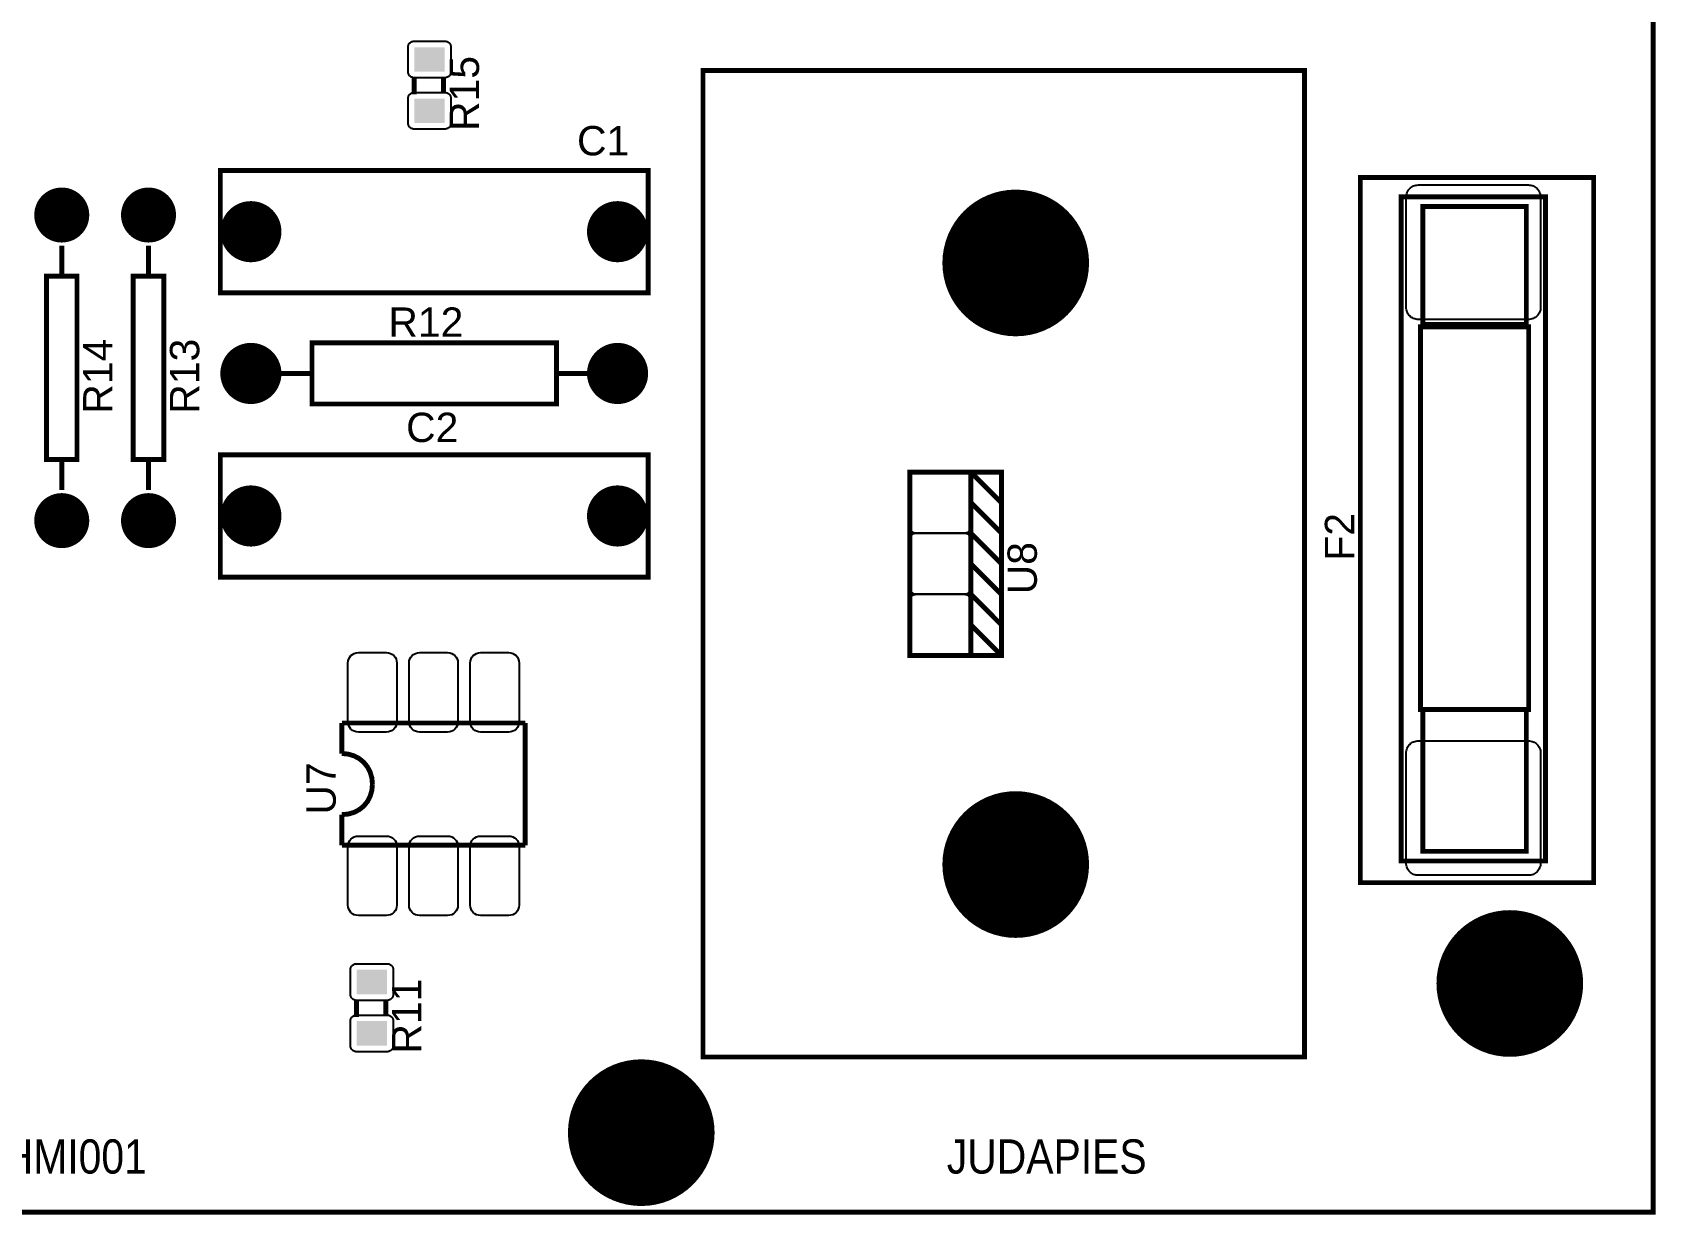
# Model space of a CAD drawing. Header units: inches. Extents: x -3.96 to 3.96, y -2.08 to 2.07.
# Drawn here: x 1.299 to 3.955, y -2.079 to -0.145 of the extents above; entities that cross this region are included whole.
import ezdxf

# ---------------------------------------------------------------- set-up
doc = ezdxf.new("R2010")
doc.units = ezdxf.units.IN
doc.layers.get('0').update_dxf_attribs({"linetype": 'CONTINUOUS'})

# ---------------------------------------------------------------- blocks, each defined once
blk = doc.blocks.new('RPAD')
blk.add_trace([(-0.5, -0.5), (-0.5, 0.5), (0.5, -0.5), (0.5, 0.5)])
blk = doc.blocks.new('EPAD')
at = {"const_width": 0.5}
blk.add_lwpolyline([(-0.25, 0, 1), (0.25, 0, 1)], format="xyb", close=True, dxfattribs=at)

msp = doc.modelspace()

# ---------------------------------------------------------------- linework, layer by layer
at = {"const_width": 0.008}
for points in [[(-3.883547, -2.074882), (3.951437, -2.074882), (3.951437, 2.058976), (-3.883547, 2.058976), (-3.883547, -2.074882)], [(-3.883547, -2.074882), (3.951437, -2.074882), (3.951437, 2.058976), (-3.883547, 2.058976), (-3.883547, -2.074882)], [(-3.883547, -2.074882), (3.951437, -2.074882), (3.951437, 2.058976), (-3.883547, 2.058976), (-3.883547, -2.074882)], [(2.39665, -1.821213), (3.380902, -1.821213), (3.380902, -0.207039), (2.39665, -0.207039), (2.39665, -1.821213)], [(2.39665, -1.821213), (3.380902, -1.821213), (3.380902, -0.207039), (2.39665, -0.207039), (2.39665, -1.821213)], [(2.39665, -1.821213), (3.380902, -1.821213), (3.380902, -0.207039), (2.39665, -0.207039), (2.39665, -1.821213)], [(1.924248, -0.218055), (1.924248, -0.246055)], [(1.924248, -0.218055), (1.924248, -0.246055)], [(1.924248, -0.218055), (1.924248, -0.246055)], [(1.972248, -0.218055), (1.972248, -0.245055)], [(1.972248, -0.218055), (1.972248, -0.245055)], [(1.972248, -0.218055), (1.972248, -0.245055)], [(1.606906, -0.570831), (2.306906, -0.570831), (2.306906, -0.370831), (1.606906, -0.370831), (1.606906, -0.570831)], [(1.606906, -0.570831), (2.306906, -0.570831), (2.306906, -0.370831), (1.606906, -0.370831), (1.606906, -0.570831)], [(1.606906, -0.570831), (2.306906, -0.570831), (2.306906, -0.370831), (1.606906, -0.370831), (1.606906, -0.570831)], [(3.472319, -1.535882), (3.854209, -1.535882), (3.854209, -0.382339), (3.472319, -0.382339), (3.472319, -1.535882)], [(3.472319, -1.535882), (3.854209, -1.535882), (3.854209, -0.382339), (3.472319, -0.382339), (3.472319, -1.535882)], [(3.472319, -1.535882), (3.854209, -1.535882), (3.854209, -0.382339), (3.472319, -0.382339), (3.472319, -1.535882)], [(3.539248, -1.500449), (3.775469, -1.500449), (3.775469, -0.413835), (3.539248, -0.413835), (3.539248, -1.500449)], [(3.539248, -1.500449), (3.775469, -1.500449), (3.775469, -0.413835), (3.539248, -0.413835), (3.539248, -1.500449)], [(3.539248, -1.500449), (3.775469, -1.500449), (3.775469, -0.413835), (3.539248, -0.413835), (3.539248, -1.500449)], [(3.574681, -0.622496), (3.743972, -0.622496), (3.743972, -0.429583), (3.574681, -0.429583), (3.574681, -0.622496)], [(3.574681, -0.622496), (3.743972, -0.622496), (3.743972, -0.429583), (3.574681, -0.429583), (3.574681, -0.622496)], [(3.574681, -0.622496), (3.743972, -0.622496), (3.743972, -0.429583), (3.574681, -0.429583), (3.574681, -0.622496)], [(1.347406, -0.493587), (1.347406, -0.543587)], [(1.347406, -0.493587), (1.347406, -0.543587)], [(1.347406, -0.493587), (1.347406, -0.543587)], [(1.489406, -0.493587), (1.489406, -0.543587)], [(1.489406, -0.493587), (1.489406, -0.543587)], [(1.489406, -0.493587), (1.489406, -0.543587)], [(1.322406, -0.843587), (1.372406, -0.843587), (1.372406, -0.543587), (1.322406, -0.543587), (1.322406, -0.843587)], [(1.322406, -0.843587), (1.372406, -0.843587), (1.372406, -0.543587), (1.322406, -0.543587), (1.322406, -0.843587)], [(1.322406, -0.843587), (1.372406, -0.843587), (1.372406, -0.543587), (1.322406, -0.543587), (1.322406, -0.843587)], [(1.464406, -0.843587), (1.514406, -0.843587), (1.514406, -0.543587), (1.464406, -0.543587), (1.464406, -0.843587)], [(1.464406, -0.843587), (1.514406, -0.843587), (1.514406, -0.543587), (1.464406, -0.543587), (1.464406, -0.843587)], [(1.464406, -0.843587), (1.514406, -0.843587), (1.514406, -0.543587), (1.464406, -0.543587), (1.464406, -0.843587)], [(3.570744, -1.252417), (3.747909, -1.252417), (3.747909, -0.626433), (3.570744, -0.626433), (3.570744, -1.252417)], [(3.570744, -1.252417), (3.747909, -1.252417), (3.747909, -0.626433), (3.570744, -0.626433), (3.570744, -1.252417)], [(3.570744, -1.252417), (3.747909, -1.252417), (3.747909, -0.626433), (3.570744, -0.626433), (3.570744, -1.252417)], [(1.756906, -0.752815), (2.156906, -0.752815), (2.156906, -0.652815), (1.756906, -0.652815), (1.756906, -0.752815)], [(1.756906, -0.752815), (2.156906, -0.752815), (2.156906, -0.652815), (1.756906, -0.652815), (1.756906, -0.752815)], [(1.756906, -0.752815), (2.156906, -0.752815), (2.156906, -0.652815), (1.756906, -0.652815), (1.756906, -0.752815)], [(1.706906, -0.702815), (1.756906, -0.702815)], [(1.706906, -0.702815), (1.756906, -0.702815)], [(1.706906, -0.702815), (1.756906, -0.702815)], [(2.156906, -0.702815), (2.206906, -0.702815)], [(2.156906, -0.702815), (2.206906, -0.702815)], [(2.156906, -0.702815), (2.206906, -0.702815)], [(1.347406, -0.843587), (1.347406, -0.893587)], [(1.347406, -0.843587), (1.347406, -0.893587)], [(1.347406, -0.843587), (1.347406, -0.893587)], [(1.489406, -0.843587), (1.489406, -0.893587)], [(1.489406, -0.843587), (1.489406, -0.893587)], [(1.489406, -0.843587), (1.489406, -0.893587)], [(1.606906, -1.035988), (2.306906, -1.035988), (2.306906, -0.835988), (1.606906, -0.835988), (1.606906, -1.035988)], [(1.606906, -1.035988), (2.306906, -1.035988), (2.306906, -0.835988), (1.606906, -0.835988), (1.606906, -1.035988)], [(1.606906, -1.035988), (2.306906, -1.035988), (2.306906, -0.835988), (1.606906, -0.835988), (1.606906, -1.035988)], [(2.735035, -1.164126), (2.835035, -1.164126), (2.835035, -0.864126), (2.735035, -0.864126), (2.735035, -1.164126)], [(2.735035, -1.164126), (2.835035, -1.164126), (2.835035, -0.864126), (2.735035, -0.864126), (2.735035, -1.164126)], [(2.735035, -1.164126), (2.835035, -1.164126), (2.835035, -0.864126), (2.735035, -0.864126), (2.735035, -1.164126)], [(2.835035, -0.864126), (2.885035, -0.864126), (2.885035, -1.164126), (2.835035, -1.164126)], [(2.835035, -0.864126), (2.885035, -0.914126)], [(2.835035, -0.864126), (2.885035, -0.864126), (2.885035, -1.164126), (2.835035, -1.164126)], [(2.835035, -0.864126), (2.885035, -0.914126)], [(2.835035, -0.864126), (2.885035, -0.864126), (2.885035, -1.164126), (2.835035, -1.164126)], [(2.835035, -0.864126), (2.885035, -0.914126)], [(2.835035, -0.914126), (2.885035, -0.964126)], [(2.835035, -0.914126), (2.885035, -0.964126)], [(2.835035, -0.914126), (2.885035, -0.964126)], [(2.835035, -0.964126), (2.885035, -1.014126)], [(2.835035, -0.964126), (2.885035, -1.014126)], [(2.835035, -0.964126), (2.885035, -1.014126)], [(2.835035, -1.014126), (2.885035, -1.064126)], [(2.835035, -1.014126), (2.885035, -1.064126)], [(2.835035, -1.014126), (2.885035, -1.064126)], [(2.835035, -1.064126), (2.885035, -1.114126)], [(2.835035, -1.064126), (2.885035, -1.114126)], [(2.835035, -1.064126), (2.885035, -1.114126)], [(2.835035, -1.114126), (2.885035, -1.164126)], [(2.835035, -1.114126), (2.885035, -1.164126)], [(2.835035, -1.114126), (2.885035, -1.164126)], [(1.805783, -1.324598), (1.805783, -1.274598)], [(1.805783, -1.274598), (2.105783, -1.274598)], [(1.805783, -1.324598), (1.805783, -1.274598)], [(1.805783, -1.274598), (2.105783, -1.274598)], [(1.805783, -1.324598), (1.805783, -1.274598)], [(1.805783, -1.274598), (2.105783, -1.274598)], [(2.105783, -1.474598), (2.105783, -1.274598)], [(2.105783, -1.474598), (2.105783, -1.274598)], [(2.105783, -1.474598), (2.105783, -1.274598)], [(3.574681, -1.484701), (3.743972, -1.484701), (3.743972, -1.252417), (3.574681, -1.252417), (3.574681, -1.484701)], [(3.574681, -1.484701), (3.743972, -1.484701), (3.743972, -1.252417), (3.574681, -1.252417), (3.574681, -1.484701)], [(3.574681, -1.484701), (3.743972, -1.484701), (3.743972, -1.252417), (3.574681, -1.252417), (3.574681, -1.484701)], [(1.855783, -1.374598), (1.854824, -1.364411), (1.852049, -1.354973), (1.847609, -1.346473), (1.841658, -1.339098), (1.834348, -1.333036), (1.82583, -1.328473), (1.816258, -1.325598), (1.805783, -1.324598)], [(1.855783, -1.374598), (1.854824, -1.364411), (1.852049, -1.354973), (1.847609, -1.346473), (1.841658, -1.339098), (1.834348, -1.333036), (1.82583, -1.328473), (1.816258, -1.325598), (1.805783, -1.324598)], [(1.855783, -1.374598), (1.854824, -1.364411), (1.852049, -1.354973), (1.847609, -1.346473), (1.841658, -1.339098), (1.834348, -1.333036), (1.82583, -1.328473), (1.816258, -1.325598), (1.805783, -1.324598)], [(1.855783, -1.374598), (1.854824, -1.385073), (1.852049, -1.394645), (1.847609, -1.403163), (1.841658, -1.410473), (1.834348, -1.416424), (1.82583, -1.420864), (1.816258, -1.423639), (1.805783, -1.424598)], [(1.855783, -1.374598), (1.854824, -1.385073), (1.852049, -1.394645), (1.847609, -1.403163), (1.841658, -1.410473), (1.834348, -1.416424), (1.82583, -1.420864), (1.816258, -1.423639), (1.805783, -1.424598)], [(1.855783, -1.374598), (1.854824, -1.385073), (1.852049, -1.394645), (1.847609, -1.403163), (1.841658, -1.410473), (1.834348, -1.416424), (1.82583, -1.420864), (1.816258, -1.423639), (1.805783, -1.424598)], [(1.805783, -1.474598), (1.805783, -1.424598)], [(1.805783, -1.474598), (1.805783, -1.424598)], [(1.805783, -1.474598), (1.805783, -1.424598)], [(1.805783, -1.474598), (2.105783, -1.474598)], [(1.805783, -1.474598), (2.105783, -1.474598)], [(1.805783, -1.474598), (2.105783, -1.474598)], [(1.829799, -1.72748), (1.829799, -1.75548)], [(1.829799, -1.72748), (1.829799, -1.75548)], [(1.829799, -1.72748), (1.829799, -1.75548)], [(1.877799, -1.72748), (1.877799, -1.75448)], [(1.877799, -1.72748), (1.877799, -1.75448)], [(1.877799, -1.72748), (1.877799, -1.75448)]]:
    msp.add_lwpolyline(points, dxfattribs=at)
for points in [[(1.984248, -0.169055), (1.984248, -0.209055), (1.984198, -0.210094), (1.984049, -0.2111), (1.983807, -0.212067), (1.983476, -0.212991), (1.983062, -0.213867), (1.982567, -0.214691), (1.981998, -0.215459), (1.981357, -0.216165), (1.980651, -0.216805), (1.979884, -0.217374), (1.97906, -0.217869), (1.978183, -0.218283), (1.977259, -0.218614), (1.976293, -0.218856), (1.975287, -0.219005), (1.974248, -0.219055), (1.924248, -0.219055), (1.923209, -0.219005), (1.922204, -0.218856), (1.921237, -0.218614), (1.920313, -0.218283), (1.919436, -0.217869), (1.918612, -0.217374), (1.917845, -0.216805), (1.917139, -0.216165), (1.916498, -0.215459), (1.915929, -0.214691), (1.915434, -0.213867), (1.91502, -0.212991), (1.914689, -0.212067), (1.914447, -0.2111), (1.914298, -0.210094), (1.914248, -0.209055), (1.914248, -0.169055), (1.914298, -0.168016), (1.914447, -0.167011), (1.914689, -0.166044), (1.91502, -0.16512), (1.915434, -0.164243), (1.915929, -0.163419), (1.916498, -0.162652), (1.917139, -0.161946), (1.917845, -0.161306), (1.918612, -0.160736), (1.919436, -0.160242), (1.920313, -0.159827), (1.921237, -0.159496), (1.922204, -0.159254), (1.923209, -0.159106), (1.924248, -0.159055), (1.974248, -0.159055), (1.975287, -0.159106), (1.976293, -0.159254), (1.977259, -0.159496), (1.978183, -0.159827), (1.97906, -0.160242), (1.979884, -0.160736), (1.980651, -0.161306), (1.981357, -0.161946), (1.981998, -0.162652), (1.982567, -0.163419), (1.983062, -0.164243), (1.983476, -0.16512), (1.983807, -0.166044), (1.984049, -0.167011), (1.984198, -0.168016), (1.984248, -0.169055)], [(1.984248, -0.253055), (1.984248, -0.293055), (1.984198, -0.294094), (1.984049, -0.2951), (1.983807, -0.296067), (1.983476, -0.296991), (1.983062, -0.297867), (1.982567, -0.298691), (1.981998, -0.299459), (1.981357, -0.300165), (1.980651, -0.300805), (1.979884, -0.301374), (1.97906, -0.301869), (1.978183, -0.302283), (1.977259, -0.302614), (1.976293, -0.302856), (1.975287, -0.303005), (1.974248, -0.303055), (1.924248, -0.303055), (1.923209, -0.303005), (1.922204, -0.302856), (1.921237, -0.302614), (1.920313, -0.302283), (1.919436, -0.301869), (1.918612, -0.301374), (1.917845, -0.300805), (1.917139, -0.300165), (1.916498, -0.299459), (1.915929, -0.298691), (1.915434, -0.297867), (1.91502, -0.296991), (1.914689, -0.296067), (1.914447, -0.2951), (1.914298, -0.294094), (1.914248, -0.293055), (1.914248, -0.253055), (1.914298, -0.252016), (1.914447, -0.251011), (1.914689, -0.250044), (1.91502, -0.24912), (1.915434, -0.248243), (1.915929, -0.247419), (1.916498, -0.246652), (1.917139, -0.245946), (1.917845, -0.245306), (1.918612, -0.244736), (1.919436, -0.244242), (1.920313, -0.243827), (1.921237, -0.243496), (1.922204, -0.243254), (1.923209, -0.243106), (1.924248, -0.243055), (1.974248, -0.243055), (1.975287, -0.243106), (1.976293, -0.243254), (1.977259, -0.243496), (1.978183, -0.243827), (1.97906, -0.244242), (1.979884, -0.244736), (1.980651, -0.245306), (1.981357, -0.245946), (1.981998, -0.246652), (1.982567, -0.247419), (1.983062, -0.248243), (1.983476, -0.24912), (1.983807, -0.250044), (1.984049, -0.251011), (1.984198, -0.252016), (1.984248, -0.253055)], [(3.547358, -0.594386), (3.547358, -0.414386), (3.547459, -0.412307), (3.547756, -0.410296), (3.54824, -0.408363), (3.548901, -0.406515), (3.549731, -0.404762), (3.55072, -0.403114), (3.551859, -0.401579), (3.553139, -0.400167), (3.554552, -0.398887), (3.556086, -0.397748), (3.557735, -0.396759), (3.559487, -0.395929), (3.561335, -0.395267), (3.563269, -0.394784), (3.56528, -0.394487), (3.567358, -0.394386), (3.747358, -0.394386), (3.749437, -0.394487), (3.751448, -0.394784), (3.753381, -0.395267), (3.75523, -0.395929), (3.756982, -0.396759), (3.75863, -0.397748), (3.760165, -0.398887), (3.761577, -0.400167), (3.762857, -0.401579), (3.763996, -0.403114), (3.764985, -0.404762), (3.765815, -0.406515), (3.766477, -0.408363), (3.76696, -0.410296), (3.767257, -0.412307), (3.767358, -0.414386), (3.767358, -0.594386), (3.767257, -0.596465), (3.76696, -0.598475), (3.766477, -0.600409), (3.765815, -0.602257), (3.764985, -0.604009), (3.763996, -0.605658), (3.762857, -0.607193), (3.761577, -0.608605), (3.760165, -0.609885), (3.75863, -0.611024), (3.756982, -0.612013), (3.75523, -0.612843), (3.753381, -0.613504), (3.751448, -0.613988), (3.749437, -0.614285), (3.747358, -0.614386), (3.567358, -0.614386), (3.56528, -0.614285), (3.563269, -0.613988), (3.561335, -0.613504), (3.559487, -0.612843), (3.557735, -0.612013), (3.556086, -0.611024), (3.554552, -0.609885), (3.553139, -0.608605), (3.551859, -0.607193), (3.55072, -0.605658), (3.549731, -0.604009), (3.548901, -0.602257), (3.54824, -0.600409), (3.547756, -0.598475), (3.547459, -0.596465), (3.547358, -0.594386)], [(2.835035, -0.874126), (2.835035, -0.954126), (2.834985, -0.955165), (2.834837, -0.95617), (2.834594, -0.957137), (2.834264, -0.958061), (2.833849, -0.958938), (2.833354, -0.959762), (2.832785, -0.96053), (2.832145, -0.961235), (2.831439, -0.961876), (2.830671, -0.962445), (2.829847, -0.962939), (2.828971, -0.963354), (2.828047, -0.963685), (2.82708, -0.963927), (2.826075, -0.964076), (2.825035, -0.964126), (2.745035, -0.964126), (2.743996, -0.964076), (2.742991, -0.963927), (2.742024, -0.963685), (2.7411, -0.963354), (2.740224, -0.962939), (2.7394, -0.962445), (2.738632, -0.961876), (2.737926, -0.961235), (2.737286, -0.96053), (2.736717, -0.959762), (2.736222, -0.958938), (2.735807, -0.958061), (2.735476, -0.957137), (2.735234, -0.95617), (2.735086, -0.955165), (2.735035, -0.954126), (2.735035, -0.874126), (2.735086, -0.873087), (2.735234, -0.872081), (2.735476, -0.871115), (2.735807, -0.870191), (2.736222, -0.869314), (2.736717, -0.86849), (2.737286, -0.867722), (2.737926, -0.867017), (2.738632, -0.866376), (2.7394, -0.865807), (2.740224, -0.865313), (2.7411, -0.864898), (2.742024, -0.864567), (2.742991, -0.864325), (2.743996, -0.864176), (2.745035, -0.864126), (2.825035, -0.864126), (2.826075, -0.864176), (2.82708, -0.864325), (2.828047, -0.864567), (2.828971, -0.864898), (2.829847, -0.865313), (2.830671, -0.865807), (2.831439, -0.866376), (2.832145, -0.867017), (2.832785, -0.867722), (2.833354, -0.86849), (2.833849, -0.869314), (2.834264, -0.870191), (2.834594, -0.871115), (2.834837, -0.872081), (2.834985, -0.873087), (2.835035, -0.874126)], [(2.835035, -0.974126), (2.835035, -1.054126), (2.834985, -1.055165), (2.834837, -1.05617), (2.834594, -1.057137), (2.834264, -1.058061), (2.833849, -1.058938), (2.833354, -1.059762), (2.832785, -1.06053), (2.832145, -1.061235), (2.831439, -1.061876), (2.830671, -1.062445), (2.829847, -1.062939), (2.828971, -1.063354), (2.828047, -1.063685), (2.82708, -1.063927), (2.826075, -1.064076), (2.825035, -1.064126), (2.745035, -1.064126), (2.743996, -1.064076), (2.742991, -1.063927), (2.742024, -1.063685), (2.7411, -1.063354), (2.740224, -1.062939), (2.7394, -1.062445), (2.738632, -1.061876), (2.737926, -1.061235), (2.737286, -1.06053), (2.736717, -1.059762), (2.736222, -1.058938), (2.735807, -1.058061), (2.735476, -1.057137), (2.735234, -1.05617), (2.735086, -1.055165), (2.735035, -1.054126), (2.735035, -0.974126), (2.735086, -0.973087), (2.735234, -0.972081), (2.735476, -0.971115), (2.735807, -0.970191), (2.736222, -0.969314), (2.736717, -0.96849), (2.737286, -0.967722), (2.737926, -0.967017), (2.738632, -0.966376), (2.7394, -0.965807), (2.740224, -0.965313), (2.7411, -0.964898), (2.742024, -0.964567), (2.742991, -0.964325), (2.743996, -0.964176), (2.745035, -0.964126), (2.825035, -0.964126), (2.826075, -0.964176), (2.82708, -0.964325), (2.828047, -0.964567), (2.828971, -0.964898), (2.829847, -0.965313), (2.830671, -0.965807), (2.831439, -0.966376), (2.832145, -0.967017), (2.832785, -0.967722), (2.833354, -0.96849), (2.833849, -0.969314), (2.834264, -0.970191), (2.834594, -0.971115), (2.834837, -0.972081), (2.834985, -0.973087), (2.835035, -0.974126)], [(2.835035, -1.074126), (2.835035, -1.154126), (2.834985, -1.155165), (2.834837, -1.15617), (2.834594, -1.157137), (2.834264, -1.158061), (2.833849, -1.158938), (2.833354, -1.159762), (2.832785, -1.16053), (2.832145, -1.161235), (2.831439, -1.161876), (2.830671, -1.162445), (2.829847, -1.162939), (2.828971, -1.163354), (2.828047, -1.163685), (2.82708, -1.163927), (2.826075, -1.164076), (2.825035, -1.164126), (2.745035, -1.164126), (2.743996, -1.164076), (2.742991, -1.163927), (2.742024, -1.163685), (2.7411, -1.163354), (2.740224, -1.162939), (2.7394, -1.162445), (2.738632, -1.161876), (2.737926, -1.161235), (2.737286, -1.16053), (2.736717, -1.159762), (2.736222, -1.158938), (2.735807, -1.158061), (2.735476, -1.157137), (2.735234, -1.15617), (2.735086, -1.155165), (2.735035, -1.154126), (2.735035, -1.074126), (2.735086, -1.073087), (2.735234, -1.072081), (2.735476, -1.071115), (2.735807, -1.070191), (2.736222, -1.069314), (2.736717, -1.06849), (2.737286, -1.067722), (2.737926, -1.067017), (2.738632, -1.066376), (2.7394, -1.065807), (2.740224, -1.065313), (2.7411, -1.064898), (2.742024, -1.064567), (2.742991, -1.064325), (2.743996, -1.064176), (2.745035, -1.064126), (2.825035, -1.064126), (2.826075, -1.064176), (2.82708, -1.064325), (2.828047, -1.064567), (2.828971, -1.064898), (2.829847, -1.065313), (2.830671, -1.065807), (2.831439, -1.066376), (2.832145, -1.067017), (2.832785, -1.067722), (2.833354, -1.06849), (2.833849, -1.069314), (2.834264, -1.070191), (2.834594, -1.071115), (2.834837, -1.072081), (2.834985, -1.073087), (2.835035, -1.074126)], [(1.832783, -1.159598), (1.878783, -1.159598), (1.882259, -1.159937), (1.885474, -1.16091), (1.888365, -1.162456), (1.890869, -1.164513), (1.892926, -1.167017), (1.894472, -1.169908), (1.895445, -1.173122), (1.895783, -1.176598), (1.895783, -1.272598), (1.895445, -1.276074), (1.894472, -1.279289), (1.892926, -1.28218), (1.890869, -1.284684), (1.888365, -1.286741), (1.885474, -1.288287), (1.882259, -1.28926), (1.878783, -1.289598), (1.832783, -1.289598), (1.829307, -1.28926), (1.826093, -1.288287), (1.823202, -1.286741), (1.820698, -1.284684), (1.818641, -1.28218), (1.817095, -1.279289), (1.816122, -1.276074), (1.815783, -1.272598), (1.815783, -1.176598), (1.816122, -1.173122), (1.817095, -1.169908), (1.818641, -1.167017), (1.820698, -1.164513), (1.823202, -1.162456), (1.826093, -1.16091), (1.829307, -1.159937), (1.832783, -1.159598)], [(1.932783, -1.159598), (1.978783, -1.159598), (1.982259, -1.159937), (1.985474, -1.16091), (1.988365, -1.162456), (1.990869, -1.164513), (1.992926, -1.167017), (1.994472, -1.169908), (1.995445, -1.173122), (1.995783, -1.176598), (1.995783, -1.272598), (1.995445, -1.276074), (1.994472, -1.279289), (1.992926, -1.28218), (1.990869, -1.284684), (1.988365, -1.286741), (1.985474, -1.288287), (1.982259, -1.28926), (1.978783, -1.289598), (1.932783, -1.289598), (1.929307, -1.28926), (1.926093, -1.288287), (1.923202, -1.286741), (1.920698, -1.284684), (1.918641, -1.28218), (1.917095, -1.279289), (1.916122, -1.276074), (1.915783, -1.272598), (1.915783, -1.176598), (1.916122, -1.173122), (1.917095, -1.169908), (1.918641, -1.167017), (1.920698, -1.164513), (1.923202, -1.162456), (1.926093, -1.16091), (1.929307, -1.159937), (1.932783, -1.159598)], [(2.032783, -1.159598), (2.078783, -1.159598), (2.082259, -1.159937), (2.085474, -1.16091), (2.088365, -1.162456), (2.090869, -1.164513), (2.092926, -1.167017), (2.094472, -1.169908), (2.095445, -1.173122), (2.095783, -1.176598), (2.095783, -1.272598), (2.095445, -1.276074), (2.094472, -1.279289), (2.092926, -1.28218), (2.090869, -1.284684), (2.088365, -1.286741), (2.085474, -1.288287), (2.082259, -1.28926), (2.078783, -1.289598), (2.032783, -1.289598), (2.029307, -1.28926), (2.026093, -1.288287), (2.023202, -1.286741), (2.020698, -1.284684), (2.018641, -1.28218), (2.017095, -1.279289), (2.016122, -1.276074), (2.015783, -1.272598), (2.015783, -1.176598), (2.016122, -1.173122), (2.017095, -1.169908), (2.018641, -1.167017), (2.020698, -1.164513), (2.023202, -1.162456), (2.026093, -1.16091), (2.029307, -1.159937), (2.032783, -1.159598)], [(3.547358, -1.503835), (3.547358, -1.323835), (3.547459, -1.321756), (3.547756, -1.319745), (3.54824, -1.317811), (3.548901, -1.315963), (3.549731, -1.314211), (3.55072, -1.312563), (3.551859, -1.311028), (3.553139, -1.309616), (3.554552, -1.308335), (3.556086, -1.307196), (3.557735, -1.306207), (3.559487, -1.305378), (3.561335, -1.304716), (3.563269, -1.304233), (3.56528, -1.303936), (3.567358, -1.303835), (3.747358, -1.303835), (3.749437, -1.303936), (3.751448, -1.304233), (3.753381, -1.304716), (3.75523, -1.305378), (3.756982, -1.306207), (3.75863, -1.307196), (3.760165, -1.308335), (3.761577, -1.309616), (3.762857, -1.311028), (3.763996, -1.312563), (3.764985, -1.314211), (3.765815, -1.315963), (3.766477, -1.317811), (3.76696, -1.319745), (3.767257, -1.321756), (3.767358, -1.323835), (3.767358, -1.503835), (3.767257, -1.505913), (3.76696, -1.507924), (3.766477, -1.509858), (3.765815, -1.511706), (3.764985, -1.513458), (3.763996, -1.515107), (3.762857, -1.516641), (3.761577, -1.518054), (3.760165, -1.519334), (3.75863, -1.520473), (3.756982, -1.521462), (3.75523, -1.522292), (3.753381, -1.522953), (3.751448, -1.523437), (3.749437, -1.523733), (3.747358, -1.523835), (3.567358, -1.523835), (3.56528, -1.523733), (3.563269, -1.523437), (3.561335, -1.522953), (3.559487, -1.522292), (3.557735, -1.521462), (3.556086, -1.520473), (3.554552, -1.519334), (3.553139, -1.518054), (3.551859, -1.516641), (3.55072, -1.515107), (3.549731, -1.513458), (3.548901, -1.511706), (3.54824, -1.509858), (3.547756, -1.507924), (3.547459, -1.505913), (3.547358, -1.503835)], [(1.832783, -1.459598), (1.878783, -1.459598), (1.882259, -1.459937), (1.885474, -1.46091), (1.888365, -1.462456), (1.890869, -1.464513), (1.892926, -1.467017), (1.894472, -1.469908), (1.895445, -1.473122), (1.895783, -1.476598), (1.895783, -1.572598), (1.895445, -1.576074), (1.894472, -1.579289), (1.892926, -1.58218), (1.890869, -1.584684), (1.888365, -1.586741), (1.885474, -1.588287), (1.882259, -1.58926), (1.878783, -1.589598), (1.832783, -1.589598), (1.829307, -1.58926), (1.826093, -1.588287), (1.823202, -1.586741), (1.820698, -1.584684), (1.818641, -1.58218), (1.817095, -1.579289), (1.816122, -1.576074), (1.815783, -1.572598), (1.815783, -1.476598), (1.816122, -1.473122), (1.817095, -1.469908), (1.818641, -1.467017), (1.820698, -1.464513), (1.823202, -1.462456), (1.826093, -1.46091), (1.829307, -1.459937), (1.832783, -1.459598)], [(1.932783, -1.459598), (1.978783, -1.459598), (1.982259, -1.459937), (1.985474, -1.46091), (1.988365, -1.462456), (1.990869, -1.464513), (1.992926, -1.467017), (1.994472, -1.469908), (1.995445, -1.473122), (1.995783, -1.476598), (1.995783, -1.572598), (1.995445, -1.576074), (1.994472, -1.579289), (1.992926, -1.58218), (1.990869, -1.584684), (1.988365, -1.586741), (1.985474, -1.588287), (1.982259, -1.58926), (1.978783, -1.589598), (1.932783, -1.589598), (1.929307, -1.58926), (1.926093, -1.588287), (1.923202, -1.586741), (1.920698, -1.584684), (1.918641, -1.58218), (1.917095, -1.579289), (1.916122, -1.576074), (1.915783, -1.572598), (1.915783, -1.476598), (1.916122, -1.473122), (1.917095, -1.469908), (1.918641, -1.467017), (1.920698, -1.464513), (1.923202, -1.462456), (1.926093, -1.46091), (1.929307, -1.459937), (1.932783, -1.459598)], [(2.032783, -1.459598), (2.078783, -1.459598), (2.082259, -1.459937), (2.085474, -1.46091), (2.088365, -1.462456), (2.090869, -1.464513), (2.092926, -1.467017), (2.094472, -1.469908), (2.095445, -1.473122), (2.095783, -1.476598), (2.095783, -1.572598), (2.095445, -1.576074), (2.094472, -1.579289), (2.092926, -1.58218), (2.090869, -1.584684), (2.088365, -1.586741), (2.085474, -1.588287), (2.082259, -1.58926), (2.078783, -1.589598), (2.032783, -1.589598), (2.029307, -1.58926), (2.026093, -1.588287), (2.023202, -1.586741), (2.020698, -1.584684), (2.018641, -1.58218), (2.017095, -1.579289), (2.016122, -1.576074), (2.015783, -1.572598), (2.015783, -1.476598), (2.016122, -1.473122), (2.017095, -1.469908), (2.018641, -1.467017), (2.020698, -1.464513), (2.023202, -1.462456), (2.026093, -1.46091), (2.029307, -1.459937), (2.032783, -1.459598)], [(1.889799, -1.67848), (1.889799, -1.71848), (1.889749, -1.71952), (1.8896, -1.720525), (1.889358, -1.721492), (1.889028, -1.722416), (1.888613, -1.723292), (1.888118, -1.724116), (1.887549, -1.724884), (1.886909, -1.72559), (1.886202, -1.72623), (1.885435, -1.726799), (1.884611, -1.727294), (1.883735, -1.727709), (1.882811, -1.728039), (1.881844, -1.728281), (1.880839, -1.72843), (1.879799, -1.72848), (1.829799, -1.72848), (1.82876, -1.72843), (1.827755, -1.728281), (1.826788, -1.728039), (1.825864, -1.727709), (1.824987, -1.727294), (1.824163, -1.726799), (1.823396, -1.72623), (1.82269, -1.72559), (1.82205, -1.724884), (1.82148, -1.724116), (1.820985, -1.723292), (1.820571, -1.722416), (1.82024, -1.721492), (1.819998, -1.720525), (1.81985, -1.71952), (1.819799, -1.71848), (1.819799, -1.67848), (1.81985, -1.677441), (1.819998, -1.676436), (1.82024, -1.675469), (1.820571, -1.674545), (1.820985, -1.673669), (1.82148, -1.672844), (1.82205, -1.672077), (1.82269, -1.671371), (1.823396, -1.670731), (1.824163, -1.670161), (1.824987, -1.669667), (1.825864, -1.669252), (1.826788, -1.668921), (1.827755, -1.668679), (1.82876, -1.668531), (1.829799, -1.66848), (1.879799, -1.66848), (1.880839, -1.668531), (1.881844, -1.668679), (1.882811, -1.668921), (1.883735, -1.669252), (1.884611, -1.669667), (1.885435, -1.670161), (1.886202, -1.670731), (1.886909, -1.671371), (1.887549, -1.672077), (1.888118, -1.672844), (1.888613, -1.673669), (1.889028, -1.674545), (1.889358, -1.675469), (1.8896, -1.676436), (1.889749, -1.677441), (1.889799, -1.67848)], [(1.889799, -1.76248), (1.889799, -1.80248), (1.889749, -1.80352), (1.8896, -1.804525), (1.889358, -1.805492), (1.889028, -1.806416), (1.888613, -1.807292), (1.888118, -1.808116), (1.887549, -1.808884), (1.886909, -1.80959), (1.886202, -1.81023), (1.885435, -1.810799), (1.884611, -1.811294), (1.883735, -1.811709), (1.882811, -1.812039), (1.881844, -1.812281), (1.880839, -1.81243), (1.879799, -1.81248), (1.829799, -1.81248), (1.82876, -1.81243), (1.827755, -1.812281), (1.826788, -1.812039), (1.825864, -1.811709), (1.824987, -1.811294), (1.824163, -1.810799), (1.823396, -1.81023), (1.82269, -1.80959), (1.82205, -1.808884), (1.82148, -1.808116), (1.820985, -1.807292), (1.820571, -1.806416), (1.82024, -1.805492), (1.819998, -1.804525), (1.81985, -1.80352), (1.819799, -1.80248), (1.819799, -1.76248), (1.81985, -1.761441), (1.819998, -1.760436), (1.82024, -1.759469), (1.820571, -1.758545), (1.820985, -1.757669), (1.82148, -1.756844), (1.82205, -1.756077), (1.82269, -1.755371), (1.823396, -1.754731), (1.824163, -1.754161), (1.824987, -1.753667), (1.825864, -1.753252), (1.826788, -1.752921), (1.827755, -1.752679), (1.82876, -1.752531), (1.829799, -1.75248), (1.879799, -1.75248), (1.880839, -1.752531), (1.881844, -1.752679), (1.882811, -1.752921), (1.883735, -1.753252), (1.884611, -1.753667), (1.885435, -1.754161), (1.886202, -1.754731), (1.886909, -1.755371), (1.887549, -1.756077), (1.888118, -1.756844), (1.888613, -1.757669), (1.889028, -1.758545), (1.889358, -1.759469), (1.8896, -1.760436), (1.889749, -1.761441), (1.889799, -1.76248)]]:
    msp.add_lwpolyline(points, close=True)

# ---------------------------------------------------------------- block references
at = {"xscale": 0.04, "yscale": 0.05, "rotation": 270}
for p in [(1.949248, -0.189055), (1.949248, -0.273055), (1.854799, -1.69848), (1.854799, -1.78248)]:
    msp.add_blockref('RPAD', p, dxfattribs=at)
for p, xscale, yscale in [((1.347406, -0.443587), 0.09, 0.09), ((1.489406, -0.443587), 0.09, 0.09), ((1.656906, -0.470831), 0.1, 0.1), ((2.256906, -0.470831), 0.1, 0.1), ((2.908461, -0.522), 0.24, 0.24), ((1.656906, -0.702815), 0.1, 0.1), ((2.256906, -0.702815), 0.1, 0.1), ((1.347406, -0.943587), 0.09, 0.09), ((1.489406, -0.943587), 0.09, 0.09), ((1.656906, -0.935988), 0.1, 0.1), ((2.256906, -0.935988), 0.1, 0.1), ((2.908461, -1.506252), 0.24, 0.24), ((3.716965, -1.700866), 0.24, 0.24), ((2.295705, -1.944961), 0.24, 0.24)]:
    msp.add_blockref('EPAD', p, dxfattribs=dict(xscale=xscale, yscale=yscale))

# ---------------------------------------------------------------- texts
at = {"width": 1.041667}
for s, p in [('R15', (2.030248, -0.306055)), ('R15', (2.030248, -0.306055)), ('R15', (2.030248, -0.306055)), ('R14', (1.430406, -0.768587)), ('R14', (1.430406, -0.768587)), ('R14', (1.430406, -0.768587)), ('R13', (1.572406, -0.768587)), ('R13', (1.572406, -0.768587)), ('R13', (1.572406, -0.768587)), ('F2', (3.462319, -1.00911)), ('F2', (3.462319, -1.00911)), ('F2', (3.462319, -1.00911)), ('U8', (2.943035, -1.064126)), ('U8', (2.943035, -1.064126)), ('U8', (2.943035, -1.064126)), ('U7', (1.795783, -1.424598)), ('U7', (1.795783, -1.424598)), ('U7', (1.795783, -1.424598)), ('R11', (1.935799, -1.81548)), ('R11', (1.935799, -1.81548)), ('R11', (1.935799, -1.81548))]:
    msp.add_text(s, height=0.048, rotation=90, dxfattribs=at).set_placement(p)
for s, height, width, p in [('C1', 0.048, 1.041667, (2.190559, -0.345957)), ('C1', 0.048, 1.041667, (2.190559, -0.345957)), ('C1', 0.048, 1.041667, (2.190559, -0.345957)), ('R12', 0.048, 1.041667, (1.881906, -0.642815)), ('R12', 0.048, 1.041667, (1.881906, -0.642815)), ('R12', 0.048, 1.041667, (1.881906, -0.642815)), ('C2', 0.048, 1.041667, (1.910906, -0.814988)), ('C2', 0.048, 1.041667, (1.910906, -0.814988)), ('C2', 0.048, 1.041667, (1.910906, -0.814988)), ('DIELEC-CEGH-HMI001', 0.056, 0.892857, (0.773248, -2.011898)), ('DIELEC-CEGH-HMI001', 0.056, 0.892857, (0.773248, -2.011898)), ('DIELEC-CEGH-HMI001', 0.056, 0.892857, (0.773248, -2.011898)), ('JUDAPIES', 0.056, 0.892857, (2.795705, -2.011898)), ('JUDAPIES', 0.056, 0.892857, (2.795705, -2.011898)), ('JUDAPIES', 0.056, 0.892857, (2.795705, -2.011898))]:
    msp.add_text(s, height=height, dxfattribs=dict(width=width)).set_placement(p)

doc.saveas('drawing.dxf')
